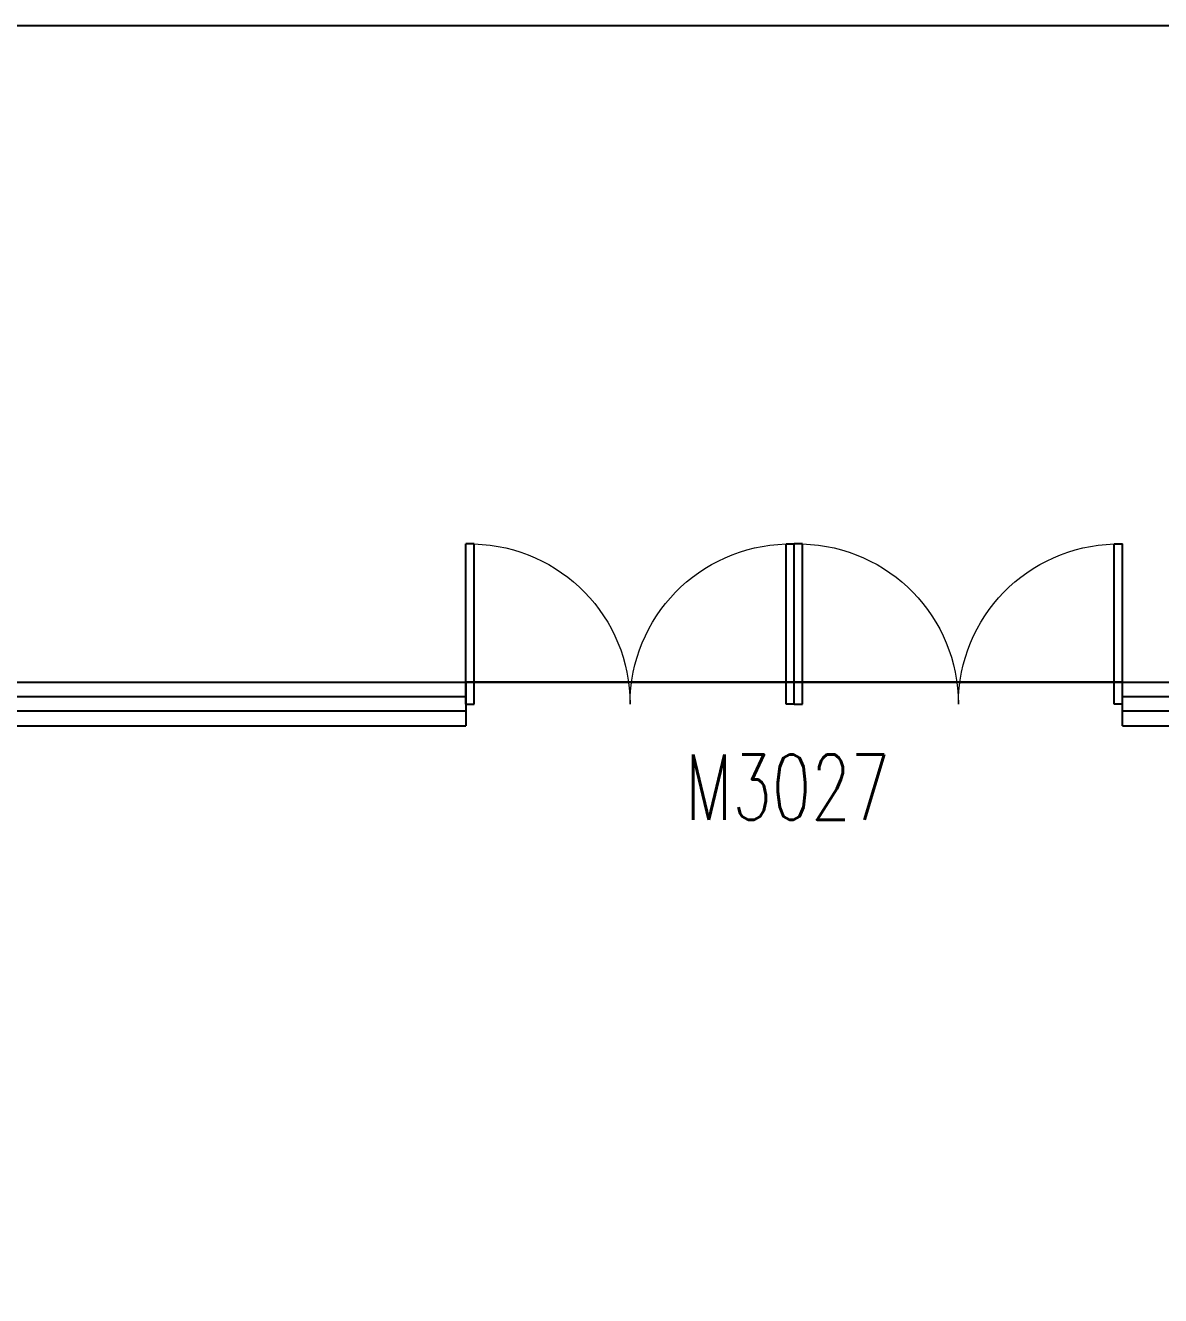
# Model space of a CAD drawing. Extents: x -6243262 to 3079315, y -2914302 to 172723.
# Drawn here: x -2029319 to -2024132, y -868333 to -862531 of the extents above; entities that cross this region are included whole.
import ezdxf

# ---------------------------------------------------------------- set-up
doc = ezdxf.new("R2010")
doc.units = 0
doc.header["$LTSCALE"] = 1000
doc.layers.add('WINDOW', color=4, linetype='Continuous')
doc.layers.add('WINDOW_TEXT', color=7, linetype='Continuous')
doc.styles.add('_TCH_WINDOW', font='SIMPLEX', dxfattribs={"height": 3.5, "bigfont": 'GBCBIG'})

# ---------------------------------------------------------------- blocks, each defined once
blk = doc.blocks.new('$DorLib2D$00000002')
at = {"color": 0}
for p, q in [((-0.5, 0), (-0.5, 0.4875)), ((-0.475, 0.4875), (-0.5, 0.4875)), ((-0.475, 0), (-0.475, 0.4875)), ((0.475, 0), (0.475, 0.4875)), ((0.475, 0.4875), (0.5, 0.4875)), ((0.5, 0), (0.5, 0.4875)), ((-0.5, 0), (-0.475, 0)), ((0.5, 0), (0.475, 0))]:
    blk.add_line(p, q, dxfattribs=at)
at = {"color": 0, "lineweight": 13}
for centre, start, end in [((-0.4875, 0), 0, 88.5307), ((0.4875, 0), 91.4693, 180)]:
    blk.add_arc(centre, 0.4875, start, end, dxfattribs=at)
blk = doc.blocks.new('$WINLIB2D$00000001')
at = {"color": 0}
for points in [[(-0.5, 0.5), (-0.5, -0.5)], [(-0.5, 0.5), (0.5, 0.5)], [(0.5, -0.5), (0.5, 0.5)], [(0.5, 0.1667), (-0.5, 0.1667)], [(0.5, -0.1667), (-0.5, -0.1667)], [(-0.5, -0.5), (0.5, -0.5)]]:
    blk.add_lwpolyline(points, dxfattribs=at)
blk = doc.blocks.new('11')
at = {"color": 8}
blk.add_lwpolyline([(1313445.1, -771352.2), (1313445.1, -768352.2), (1321945.1, -768352.2), (1321945.1, -771352.2)], dxfattribs=at)
blk.add_lwpolyline([(1297595.1, -771352.2), (1337795.1, -771352.2), (1337795.1, -785552.2), (1321795.1, -785552.2), (1321795.1, -787052.2), (1318595.1, -787052.2), (1318595.1, -785552.2), (1300795.1, -785552.2), (1300795.1, -787052.2), (1297595.1, -787052.2)], close=True, dxfattribs=at)
at = {"layer": 'WINDOW', "color": 8}
for p, q in [((1317695.1, -771352.2), (1316195.1, -771352.2)), ((1319195.1, -771352.2), (1317695.1, -771352.2))]:
    blk.add_line(p, q, dxfattribs=at)
ref = blk.add_blockref('$DorLib2D$00000002', (1316945.1, -771452.2), dxfattribs=dict(at, xscale=1500, yscale=-1500, zscale=1500, rotation=180))
ref.add_attrib('A', 'M3027', (1317196.7, -771980.8), dxfattribs={"layer": 'WINDOW_TEXT', "color": 8, "height": 297.5, "style": '_TCH_WINDOW', "width": 0.705882})
at = {"layer": 'WINDOW', "color": 8, "rotation": 180}
for name, p, xscale, yscale, zscale in [('$DorLib2D$00000002', (1318445.1, -771452.2), 1500, -1500, 1500), ('$WINLIB2D$00000001', (1314995.1, -771452.2), -2399.999999999942, 200, -2399.999999999942), ('$WINLIB2D$00000001', (1320395.1, -771452.2), -2400.000000000058, 200, -2400.000000000058)]:
    blk.add_blockref(name, p, dxfattribs=dict(at, xscale=xscale, yscale=yscale, zscale=zscale))

msp = doc.modelspace()

# ---------------------------------------------------------------- block references
msp.add_blockref('11', (-3343501, -94178.5))

doc.saveas('drawing.dxf')
